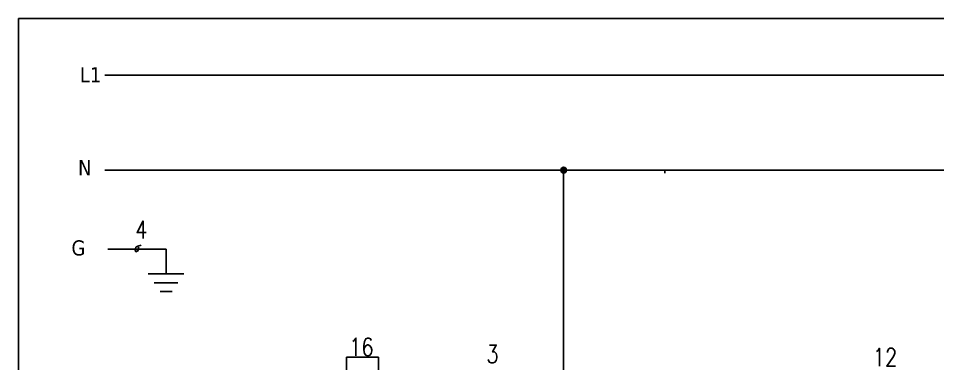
# Model space of a CAD drawing. Header units: millimetres. Extents: x 123.5 to 144.3, y 105.4 to 121.6.
# Drawn here: x 123.51 to 133.2, y 117.95 to 121.59 of the extents above; entities that cross this region are included whole.
import ezdxf
from ezdxf.enums import TextEntityAlignment as Align

# ---------------------------------------------------------------- set-up
doc = ezdxf.new("R2010")
doc.units = ezdxf.units.MM
for name, color, linetype in [('BLK_12AWG', 7, 'Continuous'), ('SYMS', 7, 'Continuous'), ('WIRES', 7, 'Continuous')]:
    doc.layers.add(name, color=color, linetype=linetype)
doc.layers.add('WIRENO', color=7, linetype='Continuous', true_color=0x000000)
doc.styles.get("Standard").update_dxf_attribs({"font": 'tahoma.ttf'})
doc.styles.add('WD', font='romans.shx')

# ---------------------------------------------------------------- blocks, each defined once
blk = doc.blocks.new('VGND2')
for p, q in [((0.09375, 0), (-0.09375, 0)), ((-0.0625, -0.046875), (0.0625, -0.046875)), ((-0.03125, -0.09375), (0.03125, -0.09375))]:
    blk.add_line(p, q)
at = {"style": 'WD', "flags": 1}
blk.add_attdef('X2TERM01', (0, 0), '', height=0.01, dxfattribs=at)
blk = doc.blocks.new('WD_WNH')
at = {"linetype": 'Continuous', "style": 'WD', "width": 0.8}
blk.add_attdef('WIRENO', text='', height=0.125, dxfattribs=at).set_placement((0, 0.0625), align=Align.CENTER)
at = {"style": 'WD', "flags": 1}
for tag, p in [('W01USER', (0, 0.0781)), ('W02USER', (0, 0.0703)), ('W03USER', (0, 0.0625)), ('W04USER', (0, 0.0547)), ('W05USER', (0, 0.0469)), ('W06USER', (0, 0.0391)), ('W07USER', (0, 0.0312)), ('W08USER', (0, 0.0234)), ('W09USER', (0, 0.0156)), ('W10USER', (0, 0.0078))]:
    blk.add_attdef(tag, text='', height=0.005, dxfattribs=at).set_placement(p, align=Align.CENTER)
blk = doc.blocks.new('WDDOT')
for radius in [0.03, 0.0187, 0.00929]:
    blk.add_circle((0, 0), radius)

msp = doc.modelspace()

# ---------------------------------------------------------------- linework, layer by layer
at = {"color": 7, "linetype": 'Continuous'}
for p, q in [((144.2555, 121.5905), (123.5055, 121.5905)), ((123.5055, 121.5905), (123.5055, 105.4055))]:
    msp.add_line(p, q, dxfattribs=at)
at = {"layer": 'BLK_12AWG'}
for p, q in [((124.4182, 120.99), (142.7932, 120.99)), ((124.4182, 119.99), (142.7932, 119.99)), ((129.255, 115.8908), (129.255, 119.99)), ((130.3229, 119.9568), (130.3229, 119.99))]:
    msp.add_line(p, q, dxfattribs=at)
at = {"layer": 'WIRENO'}
msp.add_lwpolyline([(124.8, 119.2), (124.7651, 119.1873), (124.7454, 119.1775), (124.7357, 119.1481), (124.7455, 119.1284), (124.7652, 119.1382), (124.775, 119.1677), (124.77, 119.1775)], dxfattribs=at)
at = {"layer": 'WIRES'}
for p, q in [((124.4475, 119.1577), (125.063, 119.1577)), ((125.063, 119.1577), (125.063, 118.8966)), ((126.9639, 115.9427), (126.9639, 118.0159)), ((126.9639, 118.0159), (127.3019, 118.0159)), ((127.3019, 118.0159), (127.3019, 117.445))]:
    msp.add_line(p, q, dxfattribs=at)

# ---------------------------------------------------------------- block references
at = {"layer": 'SYMS'}
msp.add_blockref('WDDOT', (129.255, 119.99), dxfattribs=at)
at = {"layer": 'SYMS', "xscale": 2, "yscale": 2, "zscale": 2}
msp.add_blockref('VGND2', (125.063, 118.8966), dxfattribs=at)
at = {"layer": 'WIRENO'}
ref = msp.add_blockref('WD_WNH', (124.7466, 119.0468), dxfattribs=dict(at, xscale=1.5, yscale=1.5, zscale=1.5))
ref.add_attrib('WIRENO', '4', dxfattribs={"linetype": 'Continuous', "height": 0.1875, "style": 'WD', "width": 0.8}).set_placement((124.8019, 119.2127), align=Align.BOTTOM_CENTER)
ref = msp.add_blockref('WD_WNH', (127.1229, 117.937), dxfattribs=dict(at, xscale=1.5, yscale=1.5, zscale=1.5))
ref.add_attrib('WIRENO', '16', dxfattribs={"linetype": 'Continuous', "height": 0.1875, "style": 'WD', "width": 0.8}).set_placement((127.1229, 118.0308), align=Align.CENTER)
ref = msp.add_blockref('WD_WNH', (128.5051, 117.8631), dxfattribs=dict(at, xscale=1.5, yscale=1.5, zscale=1.5))
ref.add_attrib('WIRENO', '3', dxfattribs={"linetype": 'Continuous', "height": 0.1875, "style": 'WD', "width": 0.8}).set_placement((128.5051, 117.9568), align=Align.CENTER)
ref = msp.add_blockref('WD_WNH', (132.6433, 117.8303), dxfattribs=dict(at, xscale=1.5, yscale=1.5, zscale=1.5))
ref.add_attrib('WIRENO', '12', dxfattribs={"linetype": 'Continuous', "height": 0.1875, "style": 'WD', "width": 0.8}).set_placement((132.6433, 117.924), align=Align.CENTER)

# ---------------------------------------------------------------- texts
at = {"char_height": 0.16, "attachment_point": 1}
for s, insert in [('L1', (124.1544, 121.0747)), ('N', (124.1348, 120.0952)), ('G', (124.0652, 119.2496))]:
    msp.add_mtext_dynamic_manual_height_columns(s, width=0.371937, gutter_width=0.05, heights=[0], dxfattribs=dict(at, insert=insert))

doc.saveas('drawing.dxf')
